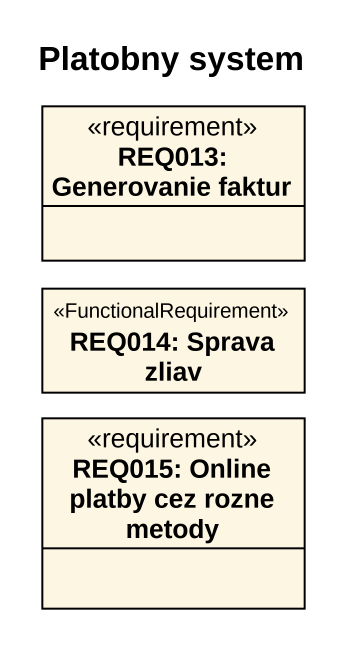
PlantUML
@startuml
title Platobny system
hide circle
hide empty members
class "REQ013: Generovanie faktur" as REQ013_Generovanie_faktur <<requirement>>
class "REQ014: Sprava zliav" as REQ014_Sprava_zliav <<FunctionalRequirement>>
class "REQ015: Online platby cez rozne metody" as REQ015_Online_platby_cez <<requirement>>
@enduml
